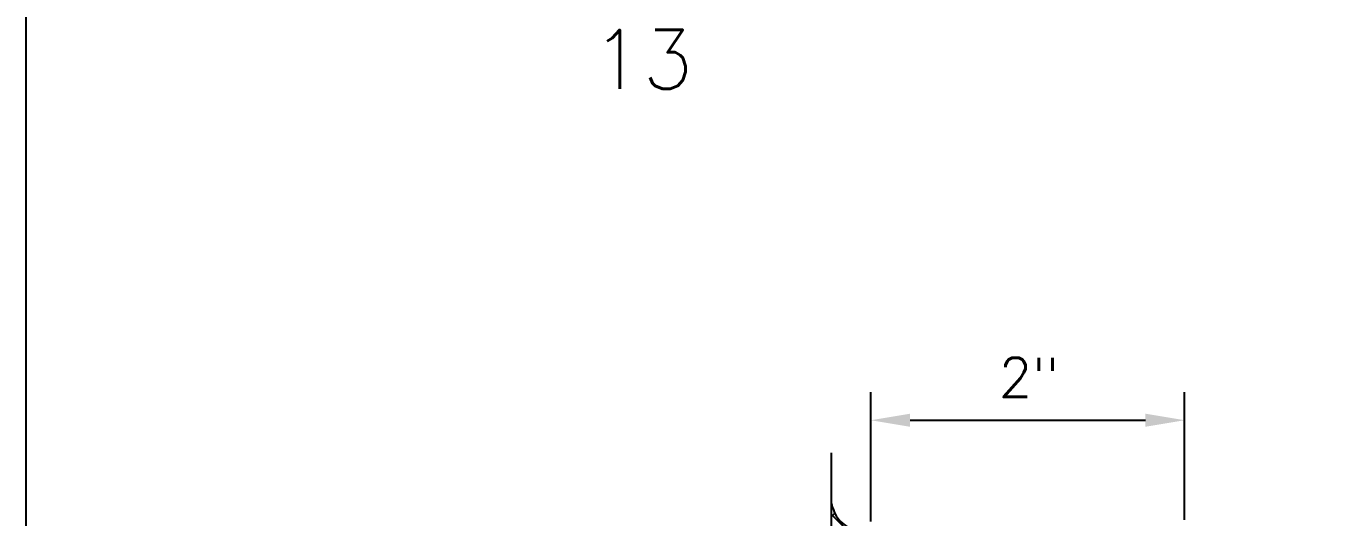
# Model space of a CAD drawing. Header units: inches. Extents: x 3.8 to 36.3, y 0.9 to 43.6.
# Drawn here: x 3.83 to 12.11, y 28.31 to 31.44 of the extents above; entities that cross this region are included whole.
import ezdxf
from ezdxf.enums import TextEntityAlignment as Align

# ---------------------------------------------------------------- set-up
doc = ezdxf.new("R2010")
doc.units = ezdxf.units.IN
doc.header["$MEASUREMENT"] = 0
for name, color, linetype in [('R-ANNO-DIMS', 3, 'Continuous'), ('R-ANNO-TEXT', 6, 'Continuous'), ('R-SWTS-DET3', 5, 'Continuous'), ('R-SWTS-OTLN', 2, 'Continuous'), ('R-SWTS-PAT1', 5, 'Continuous')]:
    doc.layers.add(name, color=color, linetype=linetype)
doc.styles.add('SWTSTEXT', font='romans.shx')
doc.dimstyles.new('SWTSARCH', dxfattribs={"dimtxt": 0.25, "dimasz": 0.25, "dimexe": 0.179688, "dimexo": 0.0625, "dimgap": 0.125, "dimtad": 1, "dimtih": 1, "dimtoh": 1, "dimdec": 4, "dimzin": 4, "dimdsep": 46, "dimlunit": 4, "dimtxsty": 'SWTSTEXT', "dimcen": 0.1875, "dimdle": 0.179688, "dimclrd": 256, "dimclre": 256, "dimclrt": 256, "dimadec": 0, "dimazin": 1, "dimtfac": 1, "dimtdec": 4, "dimtofl": 0, "dimtmove": 0, "dimatfit": 3, "dimfxl": 0, "dimfrac": 2, "dimtolj": 1, "dimtzin": 4, "dimlwd": -1, "dimlwe": -1, "dimarcsym": 0})

# ---------------------------------------------------------------- blocks, each defined once
blk = doc.blocks.new('*D3')
at = {"layer": 'Defpoints', "color": 0}
for p in [(11.211, 28.9252), (9.2112, 28.2169), (11.211, 28.229)]:
    blk.add_point(p, dxfattribs=at)
at = {"layer": 'R-ANNO-DIMS'}
for p, q in [((9.2112, 28.2794), (9.2112, 29.1049)), ((11.211, 28.2915), (11.211, 29.1049)), ((9.4612, 28.9252), (10.961, 28.9252))]:
    blk.add_line(p, q, dxfattribs=at)
for points in [[(9.4612, 28.9669), (9.4612, 28.8836), (9.2112, 28.9252)], [(10.961, 28.9669), (10.961, 28.8836), (11.211, 28.9252)]]:
    blk.add_solid(points, dxfattribs=at)
at = {"layer": 'R-ANNO-DIMS', "insert": (10.2183, 29.199), "char_height": 0.25, "attachment_point": 5, "style": 'SWTSTEXT'}
blk.add_mtext('\\A1;2"', dxfattribs=at)

msp = doc.modelspace()

# ---------------------------------------------------------------- linework, layer by layer
at = {"layer": 'R-SWTS-DET3'}
msp.add_line((8.96118, 23.378), (8.96118, 28.71685), dxfattribs=at)
msp.add_arc((9.17403, 28.42908), 0.21545, 188.978794, 279.927915, dxfattribs=at)
at = {"layer": 'R-SWTS-OTLN'}
msp.add_lwpolyline([(3.8269, 0.87124), (36.25157, 0.87124), (36.25157, 43.60239), (3.8269, 43.60239)], close=True, dxfattribs=at)
at = {"layer": 'R-SWTS-PAT1'}
for p, q in [((8.96997, 28.35995), (8.96118, 28.36875)), ((8.96118, 28.35838), (8.96821, 28.36541)), ((8.96118, 28.31418), (8.98079, 28.3338)), ((9.21205, 28.07368), (8.96118, 28.32455))]:
    msp.add_line(p, q, dxfattribs=at)

# ---------------------------------------------------------------- texts
at = {"layer": 'R-ANNO-TEXT', "style": 'SWTSTEXT'}
msp.add_text('13', height=0.375, dxfattribs=at).set_placement((7.75568, 31.22564), align=Align.MIDDLE_CENTER)

# ---------------------------------------------------------------- dimensions: what is measured, and where the dimension line sits
at = {"layer": 'R-ANNO-DIMS'}
dim = msp.add_linear_dim(base=(11.211, 28.92523), p1=(9.21118, 28.21685), p2=(11.211, 28.22899), dimstyle='SWTSARCH', dxfattribs=at)
dim.commit()
dim.dimension.update_dxf_attribs({"geometry": '*D3', "text_midpoint": (10.21828, 28.92523), "dimtype": 160})

doc.saveas('drawing.dxf')
